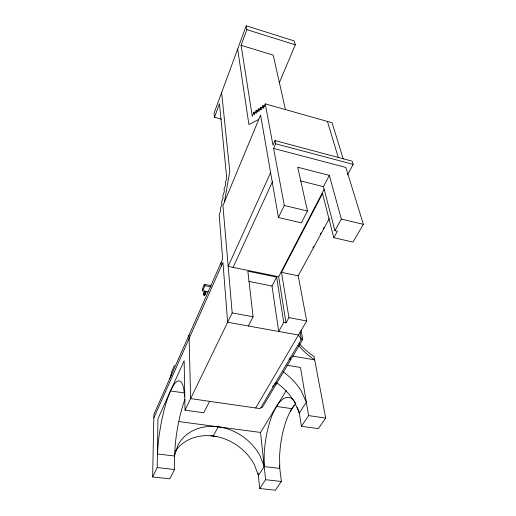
<?xml version="1.0" encoding="UTF-8"?>
<svg xmlns="http://www.w3.org/2000/svg" width="516" height="516" viewBox="0 0 516 516"><rect width="100%" height="100%" fill="white"/><g stroke="black" fill="none" stroke-linecap="round" stroke-linejoin="round"><path stroke-width="0.77" d="M174.492 453.59L174.569 469.502L169.777 478.816L152.633 476.971L157.199 467.554L157.948 418.779L184.141 360.716L185.025 410.181L203.736 412.774L209.619 401.338M152.633 476.971L153.91 414.471L222.667 259.006L219.171 214.656L220.635 211.128L220.397 208.193L221.867 204.639L221.622 201.737L223.099 198.163L222.847 195.293L224.325 191.7L224.067 188.862L225.55 185.244L225.286 182.438L226.776 178.794L219.494 103.677L214.469 117.267L221.358 119.132M184.773 396.365L183.535 387.587A53.503 11.565 -81.3 0 0 170.848 390.199A53.503 11.565 -81.3 0 0 158.457 441.245L157.406 453.977L174.505 455.996L175.382 443.334A53.077 12.668 -81.7 0 1 184.941 399.448M224.428 202.014L229.781 171.422L221.635 92.583M170.506 376.944L172.002 370.998L174.311 365.451M174.505 455.996L177.73 445.611A48.517 40.254 35.4 0 1 217.733 426.745A48.517 40.254 35.4 0 1 260.025 455.705L264.198 466.58L258.4 475.442L254.349 464.626A47.82 40.209 36 0 0 215.307 436.355A47.82 40.209 36 0 0 175.414 451.042M279.343 82.683L295.3 44.808L294.217 40.925L246.203 25.8L214.114 113.03L214.469 117.267M255.536 112.527L253.988 112.101L252.279 116.294L241.082 45.318L246.88 29.638L246.203 25.8M257.71 110.953L256.155 110.521L254.42 114.758L253.988 112.101M260.677 109.553L258.368 108.908L256.607 113.191L256.155 110.521M262.167 107.702L260.619 107.264L258.832 111.598L258.368 108.908M264.456 106.025L262.915 105.593L261.096 109.972L260.619 107.264M343.198 158.851L332.078 122.75L265.256 103.884L263.412 108.315L262.915 105.593M208.083 291.94L202.633 290.889L204.878 285.735L204.813 284.413L211.057 285.632M204.51 291.024L203.381 293.604L203.446 294.952L204.71 295.191L205.845 292.611L205.781 291.269L204.51 291.024L204.575 292.366L203.446 294.952M204.42 294.765L204.781 294.836L205.761 292.604L205.71 291.624M347.487 174.956L353.183 164.359L352.144 161.153L275.047 140.571L272.996 145.215L265.256 103.884M153.839 417.902L222.938 262.418L227.659 322.261L298.474 335.032L301.331 339.335L260.219 408.627L190.636 398.61L189.037 335.039M273.596 148.427L345.843 167.436L363.367 224.331L352.963 242.081L333.781 237.689L337.4 231.233L334.91 230.658L341.36 219.087L329.331 175.369L297.693 167.223L307.478 211.012L301.383 222.867L278.44 217.539L284.29 205.484L273.596 148.427L275.667 143.777L275.047 140.571M270.616 172.634L228.169 266.359L278.653 276.724L286.006 322.874L283.729 322.448L276.64 277.092L247.854 271.197L253.092 316.785L248.357 325.989M233.103 267.372L272.648 181.284M185.025 410.181L232.187 312.922L222.931 205.62L260.593 115.094L278.44 217.539M283.729 322.448L278.698 331.466L272.003 286.045L276.64 277.092M334.91 230.658L323.48 186.669L329.331 175.369M278.653 276.724L324.125 189.32M286.006 322.874L288.941 317.637L281.491 272.345L322.519 193.577L333.781 237.689M312.902 247.815L313.663 246.403M320.172 234.425L320.933 233.013M323.229 228.788L323.996 227.375M255.71 407.975L306.717 320.971L298.203 275.815L329.337 218.539M213.205 436.039L218.249 426.816M272.616 386.761L273.428 385.394M275.866 382.724L276.079 384.31L262.263 407.524L261.064 407.35M290.656 357.84L290.908 359.413L276.802 383.104L275.563 382.917M301.041 330.137L302.724 339.56L291.675 358.123L289.773 357.801M279.395 465.535L281.394 481.48L275.312 490.2L259.709 488.517L265.611 479.712L260.515 432.447L286.225 390.638M290.231 411.394L294.152 405.26M276.144 382.414A52.748 40.158 32.9 0 1 294.378 401.758L299.306 412.923L306.343 402.17L301.254 390.96A53.606 40.067 32.6 0 0 283.2 371.862M299.377 343.708A131.522 87.081 -17.4 0 0 314.038 356.504L325.686 418.05L318.282 428.648L301.421 426.313L308.607 415.593L300.48 367.469L287.044 365.244M258.787 119.428L248.905 124.569L237.657 49.026M157.199 467.554L174.569 469.502M265.611 479.712L281.394 481.48M210.838 435.736L216.785 436.504M179.129 421.604L260.515 432.447M308.607 415.593L325.686 418.05M170.506 390.941L184.393 392.973M276.518 406.427L291.966 408.685M274.235 384.027L276.079 384.31M289.005 359.091L290.908 359.413M292.495 356.092L314.676 359.871A132.161 87.081 -17.3 0 1 298.545 345.41M300.783 339.218L302.724 339.56M232.187 312.922L253.092 316.785M288.941 317.637L306.717 320.971M204.575 292.366L205.845 292.611M204.878 285.735L211.134 286.948M248.873 281.407L272.003 286.045M281.491 272.345L298.203 275.815M284.29 205.484L307.478 211.012M341.36 219.087L363.367 224.331M300.557 180.91L323.48 186.669M275.667 143.777L353.183 164.359M241.082 45.318L273.209 55.135L285.483 109.766M246.88 29.638L295.3 44.808M297.293 407.182L299.306 412.923M327.441 121.441L338.264 157.535M300.08 332.265L301.331 339.335M299.177 412.142L301.421 426.313M258.161 473.069L259.709 488.517M221.093 262.567L221.351 265.985M204.729 293.856L204.781 294.836M204.646 293.849L204.71 295.191M202.633 290.889L202.575 289.566A4.715 1.097 -78.8 0 1 204.813 284.413M295.765 403.809A50.523 18.995 -84.1 0 0 279.614 456.215L279.756 468.418L264.198 466.58L264.198 454.306A50.897 18.112 -83.7 0 1 276.357 406.692A50.897 18.112 -83.7 0 1 295.397 402.751M169.899 378.422A63.326 38.971 -5.4 0 1 171.783 374.377"/></g></svg>
